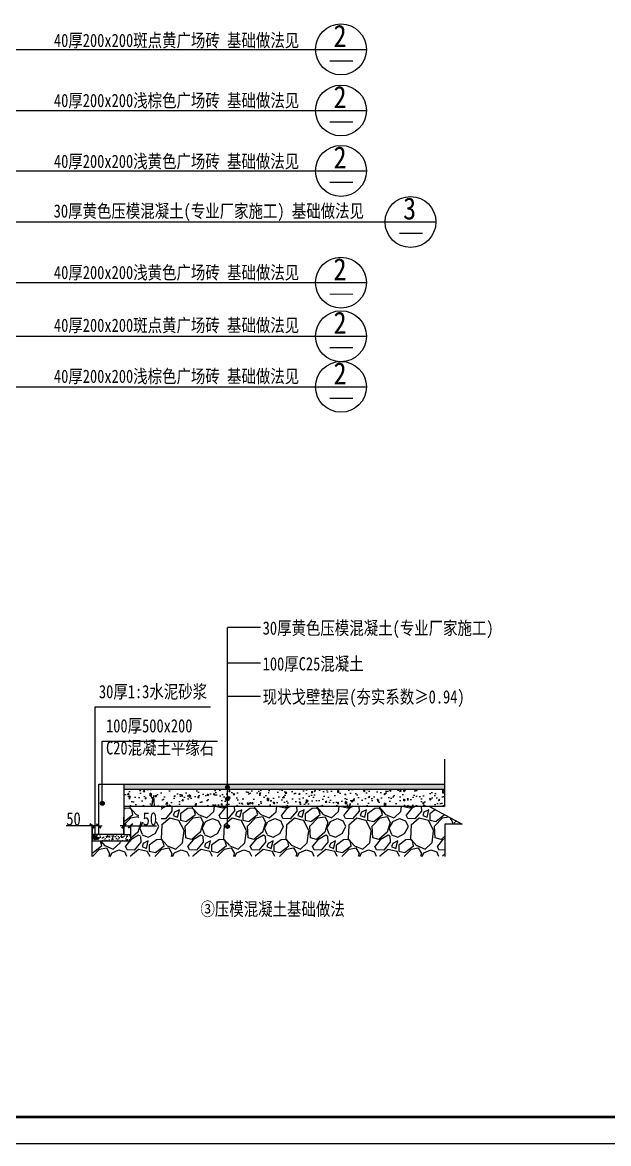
# Model space of a CAD drawing. Header units: inches. Extents: x -2316 to 955, y -265 to 742.
# Drawn here: x -2129.9 to -2019.1, y -265.1 to -53.4 of the extents above; entities that cross this region are included whole.
import ezdxf
from ezdxf.enums import TextEntityAlignment as Align

# ---------------------------------------------------------------- set-up
doc = ezdxf.new("R2010")
doc.units = ezdxf.units.IN
doc.header["$LTSCALE"] = 1000
doc.header["$MEASUREMENT"] = 0
doc.layers.add('文字和字符', color=7, linetype='Continuous')
doc.styles.add('HTZ', font='simhei.ttf', dxfattribs={"width": 0.55})
doc.styles.add('宋体', font='', dxfattribs={"width": 0.8})
doc.styles.add('样式 2', font='')
doc.styles.get('宋体').set_extended_font_data('SimSun')
doc.styles.get('样式 2').set_extended_font_data('SimSun')
pattern_1 = [(95, (-2082.3951, -229.024), (2.29813, 1.92836), [0.3125, -3.4375]), (40, (-2082.395, -229.024), (-2.62497, 1.80737), [0.25, -2.75]), (145.4514, (-2082.2036, -228.8633), (-0.32683, 3.73573), [0.26558, -2.92143]), (91.184, (-2082.9844, -228.4347), (3.63206, 2.65672), [0.46875, -5.15625]), (141.636, (-2082.6817, -228.2133), (-0.11625, 5.6238), [0.39838, -4.38214]), (36.184, (-2082.9844, -228.4347), (-0.11625, 5.6238), [0.375, -4.125]), (66, (-2082.5425, -228.2874), (2.94488, 0.57243), [0.3125, -3.4375]), (11, (-2082.5425, -228.2874), (-1.41962, 2.85337), [0.25, -2.75]), (116.4514, (-2082.297, -228.2397), (1.52526, 3.4258), [0.26558, -2.92143]), (82.5, (-2082.3951, -229.024), (-0.944972, 1.016624), [0, -2.716667, 0, -2.791667, 0, -2.760417]), (52.5, (-2082.3951, -229.024), (-0.38697, 1.937123), [0, -1.591667, 0, -2.654167, 0, -1.052083]), (12.5, (-2083.0522, -229.681), (1.639242, 1.506337), [0, -1.041667, 0, -3.25, 0, -4.3125]), (2.5, (-2083.3468, -229.9756), (1.42329, 2.013166), [0, -1.35417, 0, -2.15833, 0, -3.0625])]
pattern_2 = [(273.0128, (-2084.04506, -218.8888), (5.8925565, -100.173461), [1.12113, -110.9924]), (229.9697, (-2083.98614, -220.00838), (64.8181216, 76.6032346), [1.9239, -190.46604]), (177.5104, (-2085.22357, -221.4815), (123.743687, -5.8925565), [1.35657, -134.30027]), (312.2737, (-2086.04853, -225.25275), (-111.9585737, 123.7436867), [1.75198, -173.44632]), (337.8337, (-2084.87, -226.5491), (-100.1734607, 41.2478956), [1.71796, -170.0781]), (42.2737, (-2083.27903, -227.1973), (-123.7436867, -111.9585737), [1.75198, -173.44632]), (82.69424, (-2081.98267, -226.0188), (-17.6776695, -135.5287997), [2.3169, -229.37374]), (117.2553, (-2081.68804, -223.7207), (-88.3883476, 170.8841388), [2.1874, -216.55268]), (166.4296, (-2082.68977, -221.77615), (-123.7436867, 29.4627825), [1.75792, -174.03394]), (220.2364, (-2084.3986, -221.3637), (70.710678, 58.925565), [2.00693, -98.3397]), (267.39744, (-2085.93068, -222.66003), (-5.8925565, -135.5287997), [2.5954, -256.9448]), (183.814, (-2080.156, -219.47805), (-76.603235, -5.892557), [0.88584, -87.6987]), (216.4692, (-2081.03986, -219.53697), (88.3883476, 64.8181216), [1.6853, -166.84593]), (270, (-2082.395, -220.539), (5.89256, -5.89256), [1.1785, -10.6066]), (248.1986, (-2083.5147, -220.2441), (17.67767, 41.247896), [0.63465, -62.8301]), (336.8014, (-2083.7504, -220.8333), (-23.570226, 11.785113), [0.8975, -43.97885]), (75.9638, (-2082.9255, -221.1869), (5.892557, 29.462783), [1.45774, -47.1335]), (206.565, (-2082.572, -219.7727), (17.67767, 5.89256), [1.0541, -25.2982]), (61.3895, (-2087.1681, -224.251), (41.2478956, 76.6032346), [1.47667, -146.19038]), (115.3462, (-2086.461, -222.95466), (41.2478956, -88.3883476), [1.23884, -122.64506]), (338.1986, (-2083.7504, -218.5942), (-41.247896, 17.67767), [1.2693, -62.1955]), (28.6105, (-2082.5719, -219.06557), (-76.6032346, -41.2478956), [1.47667, -146.19038]), (24.444, (-2083.5147, -227.9044), (-41.247896, -17.67767), [1.424, -69.77603]), (339.7751, (-2082.21837, -227.31515), (-94.280904, 35.355339), [1.19315, -118.12203]), (111.8014, (-2077.799, -224.4278), (-17.67767, 41.247896), [1.2693, -62.1955]), (62.354, (-2078.27036, -223.2493), (-53.0330086, -100.1734607), [1.39692, -138.2952]), (114.444, (-2080.6863, -227.31515), (17.67767, -41.247896), [0.712, -70.48803]), (146.31, (-2078.1525, -224.7813), (-29.46278, 17.67767), [0.4249, -42.0669]), (210.964, (-2078.506, -224.5456), (23.57023, 11.78511), [1.718, -32.64126]), (231.009, (-2079.9792, -225.42953), (53.0330086, 64.8181216), [1.5921, -157.61603]), (348.69, (-2082.3951, -221.7172), (-17.67767, 5.89256), [1.20185, -28.8444]), (38.1572, (-2081.21663, -221.95292), (111.9585737, 88.3883476), [2.09828, -207.7297]), (105.9454, (-2079.5667, -220.6566), (17.67767, -64.818122), [0.85797, -84.93895]), (135, (-2079.8024, -219.832), (-11.7851, 1e-15), [0.5, -7.8333]), (165.2564, (-2080.2738, -225.3706), (64.818122, -17.6776695), [1.1577, -114.61267]), (93.0128, (-2081.3934, -225.076), (-5.8925565, 100.173461), [2.24227, -109.87127]), (45, (-2081.511, -222.837), (7e-16, 11.7851), [2.1667, -6.1667]), (10.3048, (-2079.9792, -221.30474), (100.1734607, 17.6776695), [1.3176, -130.44395]), (299.0546, (-2078.6828, -221.069), (17.67767, -29.462783), [1.21335, -59.4542]), (252.646, (-2078.09358, -222.1297), (-53.0330086, -170.8841388), [1.97554, -195.57895]), (220.4261, (-2078.68283, -224.01532), (-82.4957911, -70.710678), [2.09, -206.90895])]

# ---------------------------------------------------------------- blocks, each defined once
blk = doc.blocks.new('TKK')
at = {"layer": '文字和字符'}
blk.add_lwpolyline([(0, 0), (1189, 0), (1189, 841), (0, 841)], close=True, dxfattribs=at)
at = {"layer": '文字和字符', "const_width": 1}
blk.add_lwpolyline([(25, 10), (1179, 10), (1179, 831), (25, 831)], close=True, dxfattribs=at)
blk = doc.blocks.new('_ArchTick')
at = {"color": 0, "linetype": 'ByBlock', "const_width": 0.4}
blk.add_lwpolyline([(-0.5, -0.5), (0.5, 0.5)], dxfattribs=at)
blk = doc.blocks.new('PZZZZ')
at = {"linetype": 'Continuous'}
h = blk.add_hatch(dxfattribs=at)
h.set_pattern_fill('AR-HBONE', color=91, scale=0.1)
h.set_pattern_definition([(45, (-2704.5359, -215.8929), (4e-17, 0.565685425), [1.2, -0.4]), (135, (-2704.25306, -215.61004), (4e-17, 0.565685425), [1.2, -0.4])])
h.paths.add_polyline_path([(33, 83.55), (42.2, 83.55), (65.53, 60.22), (33, 27.69), (33, 29.11), (64.11, 60.22), (41.79, 82.55), (33, 82.55)])
h.paths.add_polyline_path([(42.2, 36.89), (43.2, 37.89), (43.2, 6.49), (38.92, 6.49, 0.013345), (38.54, 7.49), (42.2, 7.49), (42.2, 23.79), (33, 23.79), (33, 24.79), (42.2, 24.79)])
h.paths.add_polyline_path([(33, 62.14), (42.2, 62.14), (42.2, 71.14), (33, 71.14), (33, 72.14), (42.2, 72.14), (42.2, 82.14), (43.2, 81.14), (43.2, 72.14), (52.2, 72.14), (53.2, 71.14), (43.2, 71.14), (43.2, 62.14), (54.58, 62.14), (54.58, 69.76), (55.58, 68.76), (55.58, 51.69), (55.03, 51.14), (43.2, 51.14), (43.2, 41.57), (45.46, 41.57), (44.46, 40.57), (43.2, 40.57), (43.2, 39.31), (42.2, 38.31), (42.2, 40.57), (33, 40.57), (33, 41.57), (42.2, 41.57), (42.2, 51.14), (33, 51.14), (33, 52.14), (42.2, 52.14), (42.2, 61.14), (33, 61.14)], flags=17)
h.paths.add_polyline_path([(43.2, 61.14), (43.2, 52.14), (54.58, 52.14), (54.58, 61.14)], flags=16)

msp = doc.modelspace()

# ---------------------------------------------------------------- hatches: boundary and pattern name
h = msp.add_hatch()
h.set_pattern_fill('AR-CONC', color=252, scale=0.1, angle=45, style=0)
h.set_pattern_definition([(95, (-4884.1188, -322.3872), (0.551552, 0.46280708), [0.075, -0.825]), (40, (-4884.1188, -322.3872), (-0.62999217, 0.43376815), [0.06, -0.66]), (145.451444, (-4884.0729, -322.3486), (-0.07844016, 0.89657522), [0.0637402, -0.70114211]), (91.1842, (-4884.26025, -322.2458), (0.8716934, 0.63761378), [0.1125, -1.2375]), (141.635635, (-4884.1876, -322.1926), (-0.02790007, 1.34971167), [0.09561034, -1.05171376]), (36.184164, (-4884.2603, -322.2458), (-0.02790007, 1.34971167), [0.09, -0.99]), (66, (-4884.1542, -322.2104), (0.70677157, 0.13738248), [0.075, -0.825]), (11, (-4884.1542, -322.2104), (-0.3407086, 0.68480844), [0.06, -0.66]), (116.451445, (-4884.0953, -322.199), (0.36606297, 0.8221909), [0.06374019, -0.70114211]), (82.5, (-4884.11883, -322.3872), (-0.226793185, 0.243989818), [0, -0.652, 0, -0.67, 0, -0.6625]), (52.5, (-4884.11883, -322.3872), (-0.09287294, 0.46490945), [0, -0.382, 0, -0.637, 0, -0.2525]), (12.5, (-4884.27651, -322.54488), (0.393418167, 0.361520762), [0, -0.25, 0, -0.78, 0, -1.035]), (2.5, (-4884.34722, -322.6156), (0.34158998, 0.48315981), [0, -0.325, 0, -0.518, 0, -0.735])])
h.paths.add_polyline_path([(-2091.11, -197.4), (-2091.11, -197.21), (-2110.7, -197.21), (-2110.7, -198.16), (-2091.11, -198.16), (-2091.11, -198.12, -0.413648), (-2091.47, -197.76, -0.41394)])
h = msp.add_hatch()
h.set_pattern_fill('AR-CONC', color=252, scale=0.416667, angle=45, style=0)
h.set_pattern_definition(pattern_1)
h.paths.add_polyline_path([(-2091.47, -199.96, -0.41394), (-2091.11, -199.6), (-2091.11, -198.16), (-2110.7, -198.16), (-2110.7, -201.33), (-2091.12, -201.33), (-2091.11, -200.32, -0.413648)])
h = msp.add_hatch(color=256)
edge = h.paths.add_edge_path()
edge.add_arc((-2091.11, -197.76), 0.36, 0, 360)
h = msp.add_hatch()
h.set_pattern_fill('AR-CONC', color=252, scale=0.416667, angle=45, style=0)
h.set_pattern_definition(pattern_1)
h.paths.add_polyline_path([(-2050.09, -198.16), (-2091.11, -198.16), (-2091.11, -199.6, -0.414488), (-2090.75, -199.96, -0.414779), (-2091.11, -200.32), (-2091.12, -201.33), (-2050.09, -201.33)])
h = msp.add_hatch()
h.set_pattern_fill('AR-CONC', color=252, scale=0.1, angle=45, style=0)
h.set_pattern_definition([(95, (-4821.422, -360.9139), (0.551552, 0.46280708), [0.075, -0.825]), (40, (-4821.422, -360.9139), (-0.62999217, 0.43376815), [0.06, -0.66]), (145.451444, (-4821.37605, -360.87535), (-0.07844016, 0.89657522), [0.0637402, -0.70114211]), (91.1842, (-4821.5634, -360.7725), (0.8716934, 0.63761378), [0.1125, -1.2375]), (141.635635, (-4821.4908, -360.7194), (-0.02790007, 1.34971167), [0.09561034, -1.05171376]), (36.184164, (-4821.5634, -360.7725), (-0.02790007, 1.34971167), [0.09, -0.99]), (66, (-4821.45737, -360.73714), (0.70677157, 0.13738248), [0.075, -0.825]), (11, (-4821.4574, -360.73714), (-0.3407086, 0.68480844), [0.06, -0.66]), (116.451445, (-4821.3985, -360.7257), (0.36606297, 0.8221909), [0.06374019, -0.70114211]), (82.5, (-4821.42202, -360.91392), (-0.226793185, 0.243989818), [0, -0.652, 0, -0.67, 0, -0.6625]), (52.5, (-4821.422, -360.9139), (-0.09287294, 0.46490945), [0, -0.382, 0, -0.637, 0, -0.2525]), (12.5, (-4821.5797, -361.0716), (0.393418167, 0.361520762), [0, -0.25, 0, -0.78, 0, -1.035]), (2.5, (-4821.6504, -361.1423), (0.34158998, 0.48315981), [0, -0.325, 0, -0.518, 0, -0.735])])
h.paths.add_polyline_path([(-2050.09, -197.21), (-2091.11, -197.21), (-2091.11, -197.4, -0.414488), (-2090.75, -197.76, -0.414779), (-2091.11, -198.12), (-2091.11, -198.16), (-2050.09, -198.16)])
h = msp.add_hatch()
h.set_pattern_fill('GRAVEL', color=252, scale=8.333333, angle=45, style=0)
h.set_pattern_definition(pattern_2)
edge = h.paths.add_edge_path()
edge.add_line((-2091.12, -201.33), (-2110.7, -201.33))
edge.add_line((-2110.7, -201.33), (-2110.7, -206.71))
edge.add_line((-2110.7, -206.71), (-2109.45, -206.71))
edge.add_line((-2109.45, -206.71), (-2109.45, -207.97))
edge.add_line((-2109.45, -207.97), (-2116.71, -207.97))
edge.add_line((-2116.71, -207.97), (-2116.71, -210.84))
edge.add_line((-2116.71, -210.84), (-2091.12, -210.84))
edge.add_line((-2091.12, -210.84), (-2091.12, -205.57))
edge.add_arc((-2091.12, -205.21), 0.36, 180, 269.9715, ccw=False)
edge.add_arc((-2091.12, -205.21), 0.36, 89.9715, 180, ccw=False)
edge.add_line((-2091.12, -204.85), (-2091.12, -201.33))
h.paths.add_polyline_path([(-2107.96, -204.34), (-2103.65, -204.34), (-2103.65, -199.32), (-2107.96, -199.32)])
h = msp.add_hatch(color=256)
edge = h.paths.add_edge_path()
edge.add_arc((-2114.78, -200.82), 0.36, 0, 360)
h = msp.add_hatch(color=256)
edge = h.paths.add_edge_path()
edge.add_arc((-2091.11, -199.96), 0.36, 0, 360)
h = msp.add_hatch()
h.set_pattern_fill('GRAVEL', color=252, scale=8.333333, angle=45, style=0)
h.set_pattern_definition(pattern_2)
h.paths.add_polyline_path([(-2050.03, -204.75), (-2046.78, -204.75), (-2052.92, -201.41), (-2050.09, -201.41), (-2050.09, -201.33), (-2091.12, -201.33), (-2091.12, -204.85, -0.414068), (-2090.76, -205.21, -0.414359), (-2091.12, -205.57), (-2091.12, -210.84), (-2050.03, -210.84)])
h = msp.add_hatch(color=256)
edge = h.paths.add_edge_path()
edge.add_arc((-2091.12, -205.21), 0.36, 0, 360)
h = msp.add_hatch()
h.set_pattern_fill('AR-SAND', color=252, scale=0.015849, angle=45, style=0)
h.set_pattern_definition([(82.5, (-1746.42004, 207.3776), (-0.5663997, 0.5305377), [0, -0.6118831, 0, -0.68434294, 0, -0.65415134]), (52.5, (-1746.42, 207.3776), (-0.299556, 1.3070869), [0, -0.3300948, 0, -0.5514999, 0, -0.2113412]), (12.5, (-1746.77016, 207.0275), (0.8848276, 0.8880488), [0, -0.2012773, 0, -0.7245984, 0, -0.9460035]), (2.5, (-1746.7702, 207.0275), (0.6058624, 1.105521), [0, -0.1006387, 0, -0.4750145, 0, -0.5434488])])
h.paths.add_polyline_path([(-2109.45, -206.71), (-2110.7, -206.71), (-2115.46, -206.71), (-2116.11, -206.71), (-2116.11, -206.97, -0.414214), (-2115.75, -207.33, -1), (-2116.47, -207.33, -0.414214), (-2116.11, -206.97), (-2116.11, -206.71), (-2116.71, -206.71), (-2116.71, -207.97), (-2109.45, -207.97)])
h = msp.add_hatch(color=256)
edge = h.paths.add_edge_path()
edge.add_arc((-2116.11, -207.33), 0.36, 0, 360)

# ---------------------------------------------------------------- linework, layer by layer
for p, q in [((-2091.12, -205.57), (-2091.1, -167.64)), ((-2084.86, -167.64), (-2091.1, -167.64)), ((-2084.86, -174.39), (-2091.1, -174.39)), ((-2084.86, -180.63), (-2091.11, -180.63)), ((-2116.11, -206.97), (-2116.11, -182.62)), ((-2116.11, -182.62), (-2094.32, -182.62)), ((-2110.7, -197.21), (-2050.09, -197.21)), ((-2110.7, -198.16), (-2050.09, -198.16)), ((-2110.7, -201.33), (-2050.09, -201.33)), ((-2116.71, -205.08), (-2121.62, -205.08)), ((-2116.71, -210.84), (-2116.71, -204.81)), ((-2116.71, -205.08), (-2116.71, -206.71)), ((-2115.46, -205.08), (-2116.71, -205.08)), ((-2115.46, -205.08), (-2115.46, -203.42)), ((-2110.7, -205.08), (-2110.7, -203.42)), ((-2110.7, -205.08), (-2109.45, -205.08)), ((-2109.45, -205.08), (-2109.45, -206.71)), ((-2109.45, -205.08), (-2104.54, -205.08)), ((-2109.45, -207.97), (-2116.71, -207.97))]:
    msp.add_line(p, q)
at = {"color": 0}
for p, q in [((-2115.46, -206.71), (-2115.46, -205.07)), ((-2115.46, -205.09), (-2114.79, -205.09)), ((-2110.7, -205.09), (-2111.37, -205.09)), ((-2110.7, -206.71), (-2110.7, -205.07))]:
    msp.add_line(p, q, dxfattribs=at)
for points in [[(-2184.26, -58.48), (-2064.87, -58.48)], [(-2175.48, -70.02), (-2064.87, -70.02)], [(-2167.88, -81.42), (-2064.87, -81.42)], [(-2149.45, -91.07), (-2051.72, -91.07)], [(-2183.92, -102.52), (-2064.87, -102.52)], [(-2184.14, -112.64), (-2064.87, -112.64)], [(-2181.4, -122.19), (-2064.87, -122.19)], [(-2050.09, -192.51), (-2050.09, -201.41), (-2052.92, -201.41), (-2046.78, -204.75), (-2050.03, -204.75), (-2050.03, -210.84)]]:
    msp.add_lwpolyline(points)
at = {"flags": 128}
for points in [[(-2114.78, -200.82), (-2114.78, -189.07), (-2092.98, -189.07)], [(-2115.46, -206.71), (-2116.71, -206.71)], [(-2115.46, -206.71), (-2116.71, -206.71)], [(-2110.7, -206.71), (-2109.45, -206.71)], [(-2109.45, -206.71), (-2109.45, -207.97)]]:
    msp.add_lwpolyline(points, dxfattribs=at)
msp.add_lwpolyline([(-2115.46, -197.21), (-2110.7, -197.21), (-2110.7, -206.71), (-2115.46, -206.71)], close=True)
at = {"linetype": 'Continuous'}
for centre in [(-2069.68, -58.48), (-2069.68, -70.02), (-2069.68, -81.42), (-2056.53, -91.07), (-2069.68, -102.52), (-2069.68, -112.64), (-2069.68, -122.19)]:
    msp.add_circle(centre, 4.81, dxfattribs=at)
for centre in [(-2091.11, -197.76), (-2114.78, -200.82), (-2091.11, -199.96), (-2091.12, -205.21), (-2116.11, -207.33)]:
    msp.add_circle(centre, 0.36)

# ---------------------------------------------------------------- block references
for name, p, xscale, yscale, zscale in [('TKK', (-2316.48, -265.06), 0.4995794785534144, 0.4995794785534144, 0.4995794785534144), ('PZZZZ', (-2224.26, -123.21), 2, 2, 2), ('_ArchTick', (-2116.71, -205.08), -0.8333333333332575, 0.8333333333334849, 0.8333333333333334), ('_ArchTick', (-2109.45, -205.08), 0.8333333333332575, 0.8333333333332575, 0.8333333333332575)]:
    msp.add_blockref(name, p, dxfattribs=dict(xscale=xscale, yscale=yscale, zscale=zscale))
at = {"rotation": 180}
for p, xscale, yscale, zscale in [((-2115.46, -205.09), -0.8333333333332575, 0.8333333333334849, 0.8333333333333334), ((-2110.7, -205.09), 0.8333333333332575, 0.8333333333332575, 0.8333333333332575)]:
    msp.add_blockref('_ArchTick', p, dxfattribs=dict(at, xscale=xscale, yscale=yscale, zscale=zscale))

# ---------------------------------------------------------------- texts
at = {"color": 7, "linetype": 'Continuous', "style": '宋体'}
for s, height, width, p, p2 in [('2', 4.16, 0.83237, (-2071.09, -58.01), (-2068.62, -58.01)), ('-', 2.51, 4.307692, (-2073.45, -61.62), (-2065.75, -61.62)), ('2', 4.16, 0.83237, (-2071.09, -69.56), (-2068.62, -69.56)), ('-', 2.51, 4.307692, (-2073.45, -73.16), (-2065.75, -73.16)), ('2', 4.16, 0.83237, (-2071.09, -80.96), (-2068.62, -80.96)), ('-', 2.51, 4.307692, (-2073.45, -84.56), (-2065.75, -84.56)), ('3', 4.16, 0.83237, (-2057.93, -90.6), (-2055.47, -90.6)), ('-', 2.51, 4.307692, (-2060.29, -94.2), (-2052.59, -94.2)), ('2', 4.16, 0.83237, (-2071.09, -102.06), (-2068.62, -102.06)), ('-', 2.51, 4.307692, (-2073.45, -105.66), (-2065.75, -105.66)), ('2', 4.16, 0.83237, (-2071.09, -112.17), (-2068.62, -112.17)), ('-', 2.51, 4.307692, (-2073.45, -115.77), (-2065.75, -115.77)), ('2', 4.16, 0.83237, (-2071.09, -121.73), (-2068.62, -121.73)), ('-', 2.51, 4.307692, (-2073.45, -125.33), (-2065.75, -125.33))]:
    msp.add_text(s, height=height, dxfattribs=dict(at, width=width)).set_placement(p, p2, align=Align.FIT)
at = {"color": 40, "linetype": 'Continuous', "style": '宋体', "width": 0.8}
for p in [(-2123.91, -58.03), (-2123.91, -111.81)]:
    msp.add_text('40厚200x200斑点黄广场砖 基础做法见', height=2.5, dxfattribs=at).set_placement(p)
at = {"color": 32, "linetype": 'Continuous', "style": '宋体', "width": 0.8}
for p in [(-2123.91, -69.38), (-2123.91, -121.44)]:
    msp.add_text('40厚200x200浅棕色广场砖 基础做法见', height=2.5, dxfattribs=at).set_placement(p)
at = {"color": 51, "linetype": 'Continuous', "style": '宋体', "width": 0.8}
for p in [(-2123.91, -80.86), (-2123.91, -101.85)]:
    msp.add_text('40厚200x200浅黄色广场砖 基础做法见', height=2.5, dxfattribs=at).set_placement(p)
at = {"color": 7, "linetype": 'Continuous', "style": '宋体', "width": 0.8}
msp.add_text('30厚黄色压模混凝土(专业厂家施工) 基础做法见', height=2.5, dxfattribs=at).set_placement((-2123.96, -90.24))
at = {"style": '宋体', "width": 0.8}
for s, p in [('30厚黄色压模混凝土(专业厂家施工) ', (-2084.47, -168.98)), ('100厚C25混凝土 ', (-2084.47, -175.73)), ('现状戈壁垫层(夯实系数≥0.94)  ', (-2084.47, -181.97))]:
    msp.add_text(s, height=2.5, dxfattribs=at).set_placement(p)
at = {"color": 0, "style": 'HTZ', "width": 0.8}
msp.add_text('③压模混凝土基础做法', height=2.5, dxfattribs=at).set_placement((-2096.24, -222.03))
at = {"char_height": 2.5, "width": 50.9244, "attachment_point": 1, "style": '样式 2'}
for s, insert in [('{\\W0.8;30厚1:3水泥砂浆}', (-2115.41, -178.48)), ('{\\W0.8;100厚500x200\\PC20混凝土平缘石}', (-2114.07, -184.93))]:
    msp.add_mtext(s, dxfattribs=dict(at, insert=insert))
at = {"char_height": 2.9167, "attachment_point": 5, "style": '宋体'}
for insert in [(-2120.21, -203.76), (-2105.8, -203.76)]:
    msp.add_mtext('\\A1;{\\H0.85714x;\\W0.8;50}', dxfattribs=dict(at, insert=insert))

doc.saveas('drawing.dxf')
